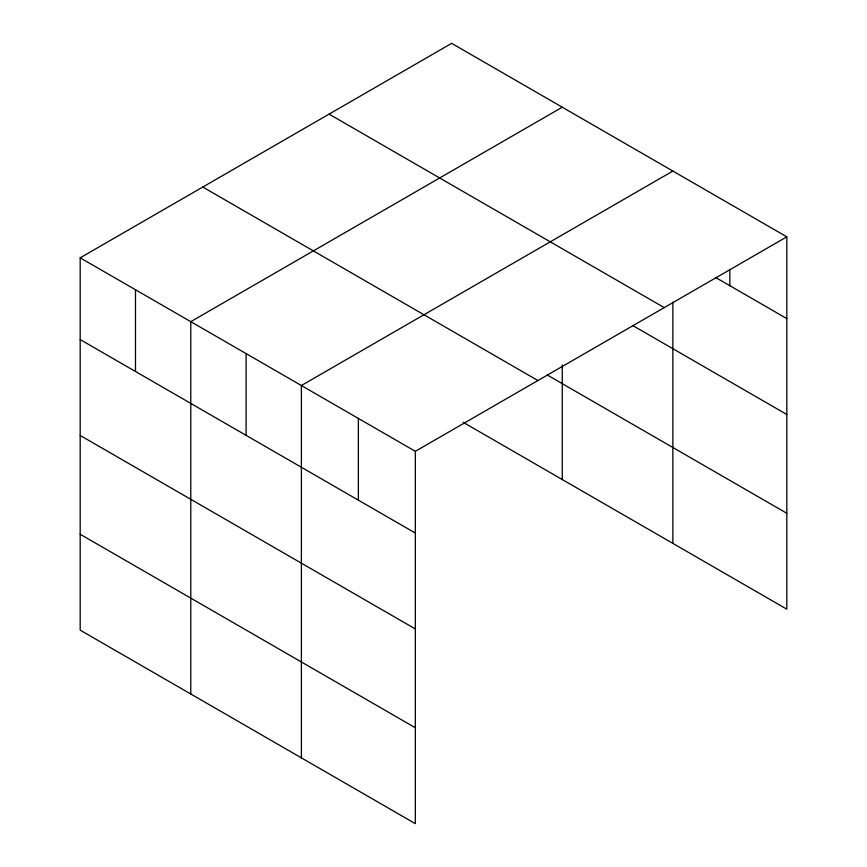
<?xml version="1.0" encoding="UTF-8"?>
<svg xmlns="http://www.w3.org/2000/svg" width="867" height="867" viewBox="0 0 867 867"><rect width="100%" height="100%" fill="white"/><g stroke="black" fill="none" stroke-linecap="round" stroke-linejoin="round"><path stroke-width="1.3" d="M80.187 257.824L415.336 451.317L415.336 823.65L80.187 630.157L80.187 257.824L451.664 43.35L786.813 236.843L786.813 609.176L463.184 422.337M562.26 107.205L190.783 321.668L190.783 694.012M672.857 171.059L301.38 385.522L301.38 757.866M415.336 451.317L786.813 236.843M715.882 277.635L786.813 318.59M329.081 114.13L664.22 307.622M632.542 325.418L786.813 414.48M547.283 374.999L786.813 513.286M202.78 187.044L537.919 380.537M80.187 339.561L415.336 533.053M80.187 435.462L415.336 628.954M80.187 534.256L415.336 727.76M729.841 269.615L729.841 285.698M672.857 302.084L672.857 543.392M562.26 364.953L562.26 479.538M358.364 418.425L358.364 500.161M246.087 353.595L246.087 435.342M135.49 289.751L135.49 371.488"/></g></svg>
